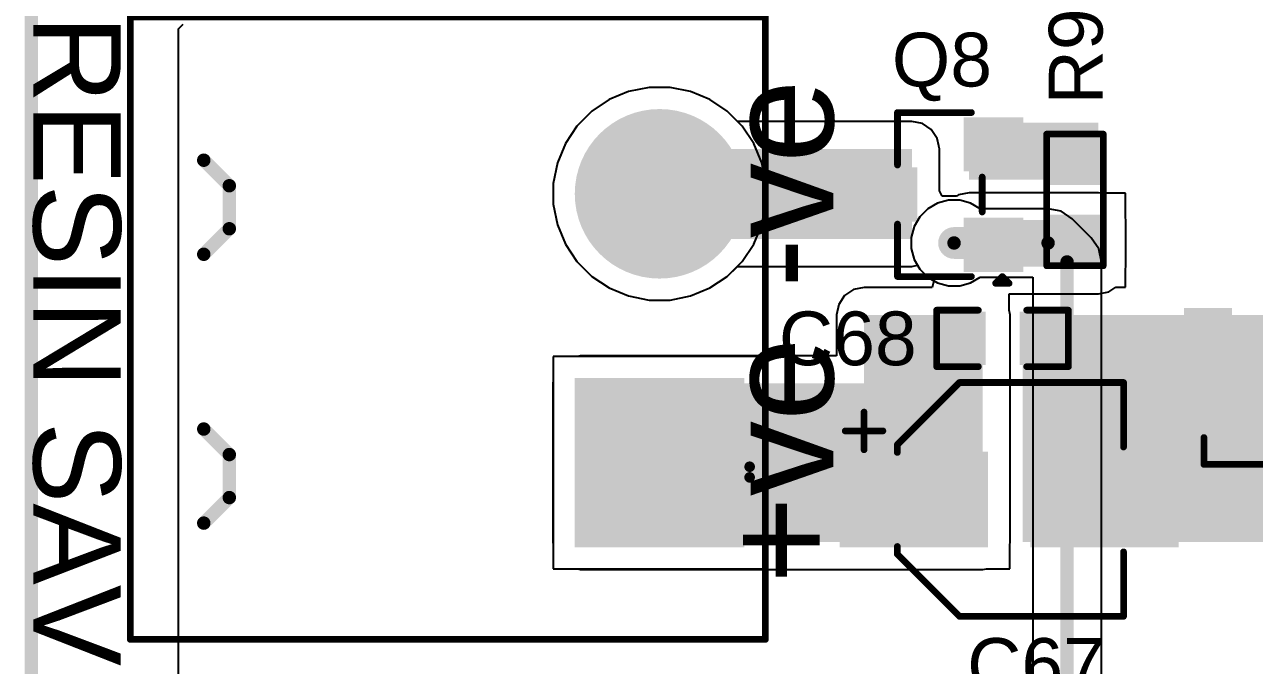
# Model space of a CAD drawing. Header units: millimetres. Extents: x 0 to 214, y 0 to 214.
# Drawn here: x -0.114 to 0.8, y 4.032 to 4.508 of the extents above; entities that cross this region are included whole.
import ezdxf

# ---------------------------------------------------------------- set-up
doc = ezdxf.new("R2010")
doc.units = ezdxf.units.MM
doc.header["$MEASUREMENT"] = 0
for name, color, linetype in [('BottomLayer', 5, 'Continuous'), ('BottomSolder', 6, 'Continuous'), ('Mechanical2', 216, 'Continuous'), ('MultiLayer', 9, 'Continuous'), ('PadHoleLayer', 156, 'Continuous'), ('TopLayer', 1, 'Continuous'), ('TopOverlay', 2, 'Continuous'), ('TopPaste', 8, 'Continuous'), ('TopSolder', 216, 'Continuous'), ('ViaHoleLayer', 16, 'Continuous')]:
    doc.layers.add(name, color=color, linetype=linetype)
doc.styles.add('Arial', font='', dxfattribs={"height": 0.2})
doc.styles.get('Arial').set_extended_font_data('Arial')

# ---------------------------------------------------------------- blocks, each defined once
blk = doc.blocks.new('____23_86')
at = {"layer": 'TopLayer'}
for points in [[(-0.01614, 0.05748), (0.01614, 0.05748), (0.01614, 0.02126), (-0.01614, 0.02126)], [(-0.05354, -0.02126), (-0.02126, -0.02126), (-0.02126, -0.05748), (-0.05354, -0.05748)], [(0.02126, -0.02126), (0.05354, -0.02126), (0.05354, -0.05748), (0.02126, -0.05748)]]:
    blk.add_hatch(color=1, dxfattribs=at).paths.add_polyline_path(points)
at = {"layer": 'TopPaste'}
for points in [[(-0.01614, 0.05748), (0.01614, 0.05748), (0.01614, 0.02126), (-0.01614, 0.02126)], [(-0.05354, -0.02126), (-0.02126, -0.02126), (-0.02126, -0.05748), (-0.05354, -0.05748)], [(0.02126, -0.02126), (0.05354, -0.02126), (0.05354, -0.05748), (0.02126, -0.05748)]]:
    blk.add_hatch(color=8, dxfattribs=at).paths.add_polyline_path(points)
at = {"layer": 'TopSolder'}
for points in [[(-0.02014, 0.06148), (0.02014, 0.06148), (0.02014, 0.01726), (-0.02014, 0.01726)], [(-0.05754, -0.01726), (-0.01726, -0.01726), (-0.01726, -0.06148), (-0.05754, -0.06148)], [(0.01726, -0.01726), (0.05754, -0.01726), (0.05754, -0.06148), (0.01726, -0.06148)]]:
    blk.add_hatch(color=216, dxfattribs=at).paths.add_polyline_path(points)
at = {"layer": 'TopOverlay', "const_width": 0.005}
for points in [[(-0.061, 0.032), (-0.061, -0.023)], [(-0.061, 0.032), (-0.022, 0.032)], [(0.022, 0.032), (0.061, 0.032)], [(0.061, 0.032), (0.061, -0.023)], [(-0.013, -0.031), (0.013, -0.031)], [(-0.066, -0.041), (-0.061, -0.046)], [(-0.066, -0.041), (-0.066, -0.051)], [(-0.061, -0.046), (-0.066, -0.051)]]:
    blk.add_lwpolyline(points, dxfattribs=at)
at = {"layer": 'TopOverlay', "const_width": 0.0025}
for points in [[(-0.06225, 0.032, 1), (-0.05975, 0.032, 1)], [(-0.06225, 0.032, 1), (-0.05975, 0.032, 1)], [(-0.02325, 0.032, 1), (-0.02075, 0.032, 1)], [(0.02075, 0.032, 1), (0.02325, 0.032, 1)], [(0.05975, 0.032, 1), (0.06225, 0.032, 1)], [(0.05975, 0.032, 1), (0.06225, 0.032, 1)], [(-0.06225, -0.023, 1), (-0.05975, -0.023, 1)], [(0.05975, -0.023, 1), (0.06225, -0.023, 1)], [(-0.01425, -0.031, 1), (-0.01175, -0.031, 1)], [(0.01175, -0.031, 1), (0.01425, -0.031, 1)], [(-0.06725, -0.041, 1), (-0.06475, -0.041, 1)], [(-0.06725, -0.041, 1), (-0.06475, -0.041, 1)], [(-0.06225, -0.046, 1), (-0.05975, -0.046, 1)], [(-0.06225, -0.046, 1), (-0.05975, -0.046, 1)], [(-0.06725, -0.051, 1), (-0.06475, -0.051, 1)], [(-0.06725, -0.051, 1), (-0.06475, -0.051, 1)]]:
    blk.add_lwpolyline(points, format="xyb", close=True, dxfattribs=at)
blk = doc.blocks.new('XKNANO_113_161')
at = {"layer": 'BottomSolder'}
for points in [[(-0.20085, -0.21214), (-0.19285, -0.21214), (-0.19285, -0.22014), (-0.20085, -0.22014)], [(0.1338, -0.21214), (0.1418, -0.21214), (0.1418, -0.22014), (0.1338, -0.22014)]]:
    blk.add_hatch(color=6, dxfattribs=at).paths.add_polyline_path(points)
at = {"layer": 'PadHoleLayer'}
h = blk.add_hatch(color=156, dxfattribs=at)
edge = h.paths.add_edge_path()
edge.add_arc((-0.19685, -0.21614), 0.01476, 0, 360)
h = blk.add_hatch(color=156, dxfattribs=at)
edge = h.paths.add_edge_path()
edge.add_arc((0.1378, -0.21614), 0.01476, 0, 360)
at = {"layer": 'TopLayer'}
for points in [[(-0.20591, 0.2878), (-0.17441, 0.2878), (-0.17441, 0.24291), (-0.20591, 0.24291)], [(-0.15591, 0.2878), (-0.12441, 0.2878), (-0.12441, 0.24291), (-0.15591, 0.24291)], [(-0.10591, 0.2878), (-0.07441, 0.2878), (-0.07441, 0.24291), (-0.10591, 0.24291)], [(-0.05591, 0.2878), (-0.02441, 0.2878), (-0.02441, 0.24291), (-0.05591, 0.24291)], [(-0.00591, 0.2878), (0.02559, 0.2878), (0.02559, 0.24291), (-0.00591, 0.24291)], [(0.04484, 0.2878), (0.07484, 0.2878), (0.07484, 0.24291), (0.04484, 0.24291)], [(0.08224, 0.2878), (0.11224, 0.2878), (0.11224, 0.24291), (0.08224, 0.24291)], [(-0.26969, 0.24843), (-0.24213, 0.24843), (-0.24213, 0.16575), (-0.26969, 0.16575)], [(0.24213, 0.24843), (0.26969, 0.24843), (0.26969, 0.16575), (0.24213, 0.16575)], [(-0.26969, -0.22402), (-0.24213, -0.22402), (-0.24213, -0.30669), (-0.26969, -0.30669)], [(0.24213, -0.22402), (0.26969, -0.22402), (0.26969, -0.30669), (0.24213, -0.30669)]]:
    blk.add_hatch(color=1, dxfattribs=at).paths.add_polyline_path(points)
at = {"layer": 'TopPaste'}
for points in [[(-0.20591, 0.2878), (-0.17441, 0.2878), (-0.17441, 0.24291), (-0.20591, 0.24291)], [(-0.15591, 0.2878), (-0.12441, 0.2878), (-0.12441, 0.24291), (-0.15591, 0.24291)], [(-0.10591, 0.2878), (-0.07441, 0.2878), (-0.07441, 0.24291), (-0.10591, 0.24291)], [(-0.05591, 0.2878), (-0.02441, 0.2878), (-0.02441, 0.24291), (-0.05591, 0.24291)], [(-0.00591, 0.2878), (0.02559, 0.2878), (0.02559, 0.24291), (-0.00591, 0.24291)], [(0.04484, 0.2878), (0.07484, 0.2878), (0.07484, 0.24291), (0.04484, 0.24291)], [(0.08224, 0.2878), (0.11224, 0.2878), (0.11224, 0.24291), (0.08224, 0.24291)], [(-0.26969, 0.24843), (-0.24213, 0.24843), (-0.24213, 0.16575), (-0.26969, 0.16575)], [(0.24213, 0.24843), (0.26969, 0.24843), (0.26969, 0.16575), (0.24213, 0.16575)], [(-0.26969, -0.22402), (-0.24213, -0.22402), (-0.24213, -0.30669), (-0.26969, -0.30669)], [(0.24213, -0.22402), (0.26969, -0.22402), (0.26969, -0.30669), (0.24213, -0.30669)]]:
    blk.add_hatch(color=8, dxfattribs=at).paths.add_polyline_path(points)
at = {"layer": 'TopSolder'}
for points in [[(-0.20991, 0.2918), (-0.17041, 0.2918), (-0.17041, 0.23891), (-0.20991, 0.23891)], [(-0.15991, 0.2918), (-0.12041, 0.2918), (-0.12041, 0.23891), (-0.15991, 0.23891)], [(-0.10991, 0.2918), (-0.07041, 0.2918), (-0.07041, 0.23891), (-0.10991, 0.23891)], [(-0.05991, 0.2918), (-0.02041, 0.2918), (-0.02041, 0.23891), (-0.05991, 0.23891)], [(-0.00991, 0.2918), (0.02959, 0.2918), (0.02959, 0.23891), (-0.00991, 0.23891)], [(0.04084, 0.2918), (0.07884, 0.2918), (0.07884, 0.23891), (0.04084, 0.23891)], [(0.07824, 0.2918), (0.11624, 0.2918), (0.11624, 0.23891), (0.07824, 0.23891)], [(-0.27369, 0.25243), (-0.23813, 0.25243), (-0.23813, 0.16175), (-0.27369, 0.16175)], [(0.23813, 0.25243), (0.27369, 0.25243), (0.27369, 0.16175), (0.23813, 0.16175)], [(-0.20085, -0.21214), (-0.19285, -0.21214), (-0.19285, -0.22014), (-0.20085, -0.22014)], [(0.1338, -0.21214), (0.1418, -0.21214), (0.1418, -0.22014), (0.1338, -0.22014)], [(-0.27369, -0.22002), (-0.23813, -0.22002), (-0.23813, -0.31069), (-0.27369, -0.31069)], [(0.23813, -0.22002), (0.27369, -0.22002), (0.27369, -0.31069), (0.23813, -0.31069)]]:
    blk.add_hatch(color=216, dxfattribs=at).paths.add_polyline_path(points)
at = {"layer": 'TopOverlay'}
for points, const_width in [([(-0.26, 0.278), (-0.26, 0.258)], 0.005), ([(-0.215, 0.278), (-0.26, 0.278)], 0.005), ([(0.259, 0.278), (0.214, 0.278)], 0.005), ([(0.259, 0.278), (0.259, 0.258)], 0.005), ([(-0.173, -0.27), (-0.186, -0.283)], 0.01), ([(-0.166, -0.27), (-0.173, -0.27)], 0.01), ([(-0.186, -0.283), (-0.186, -0.303)], 0.01), ([(0.256, -0.313), (-0.257, -0.313)], 0.005)]:
    blk.add_lwpolyline(points, dxfattribs=dict(at, const_width=const_width))
for points, const_width in [([(-0.26125, 0.278, 1), (-0.25875, 0.278, 1)], 0.0025), ([(-0.26125, 0.278, 1), (-0.25875, 0.278, 1)], 0.0025), ([(-0.21625, 0.278, 1), (-0.21375, 0.278, 1)], 0.0025), ([(0.21275, 0.278, 1), (0.21525, 0.278, 1)], 0.0025), ([(0.25775, 0.278, 1), (0.26025, 0.278, 1)], 0.0025), ([(0.25775, 0.278, 1), (0.26025, 0.278, 1)], 0.0025), ([(-0.26125, 0.258, 1), (-0.25875, 0.258, 1)], 0.0025), ([(0.25775, 0.258, 1), (0.26025, 0.258, 1)], 0.0025), ([(-0.1755, -0.27, 1), (-0.1705, -0.27, 1)], 0.005), ([(-0.1755, -0.27, 1), (-0.1705, -0.27, 1)], 0.005), ([(-0.1685, -0.27, 1), (-0.1635, -0.27, 1)], 0.005), ([(-0.1885, -0.283, 1), (-0.1835, -0.283, 1)], 0.005), ([(-0.1885, -0.283, 1), (-0.1835, -0.283, 1)], 0.005), ([(-0.1885, -0.303, 1), (-0.1835, -0.303, 1)], 0.005), ([(-0.25825, -0.313, 1), (-0.25575, -0.313, 1)], 0.0025), ([(0.25475, -0.313, 1), (0.25725, -0.313, 1)], 0.0025)]:
    blk.add_lwpolyline(points, format="xyb", close=True, dxfattribs=dict(at, const_width=const_width))
blk.add_text('Board Edge', height=0.03, rotation=180, dxfattribs=at).set_placement((0.14097, -0.26019))
blk = doc.blocks.new('RES_0603_288')
at = {"layer": 'TopLayer'}
for points in [[(-0.015, 0.0175), (-0.015, -0.0175), (-0.045, -0.0175), (-0.045, 0.0175)], [(0.045, 0.0175), (0.045, -0.0175), (0.015, -0.0175), (0.015, 0.0175)]]:
    blk.add_hatch(color=1, dxfattribs=at).paths.add_polyline_path(points)
at = {"layer": 'TopPaste'}
for points in [[(-0.015, 0.0175), (-0.015, -0.0175), (-0.045, -0.0175), (-0.045, 0.0175)], [(0.045, 0.0175), (0.045, -0.0175), (0.015, -0.0175), (0.015, 0.0175)]]:
    blk.add_hatch(color=8, dxfattribs=at).paths.add_polyline_path(points)
at = {"layer": 'TopSolder'}
for points in [[(-0.011, 0.0215), (-0.011, -0.0215), (-0.049, -0.0215), (-0.049, 0.0215)], [(0.049, 0.0215), (0.049, -0.0215), (0.011, -0.0215), (0.011, 0.0215)]]:
    blk.add_hatch(color=216, dxfattribs=at).paths.add_polyline_path(points)
at = {"layer": 'TopOverlay', "const_width": 0.005}
for points in [[(-0.049, 0.021), (0.049, 0.021)], [(-0.049, 0.021), (-0.049, -0.021)], [(0.049, 0.021), (0.049, -0.021)], [(-0.049, -0.021), (0.049, -0.021)]]:
    blk.add_lwpolyline(points, dxfattribs=at)
at = {"layer": 'TopOverlay', "const_width": 0.0025}
for points in [[(-0.05025, 0.021, 1), (-0.04775, 0.021, 1)], [(-0.05025, 0.021, 1), (-0.04775, 0.021, 1)], [(0.04775, 0.021, 1), (0.05025, 0.021, 1)], [(0.04775, 0.021, 1), (0.05025, 0.021, 1)], [(-0.05025, -0.021, 1), (-0.04775, -0.021, 1)], [(-0.05025, -0.021, 1), (-0.04775, -0.021, 1)], [(0.04775, -0.021, 1), (0.05025, -0.021, 1)], [(0.04775, -0.021, 1), (0.05025, -0.021, 1)]]:
    blk.add_lwpolyline(points, format="xyb", close=True, dxfattribs=at)
blk = doc.blocks.new('TBP01R1_508_02BE_310')
at = {"layer": 'BottomLayer'}
blk.add_hatch(color=5, dxfattribs=at).paths.add_polyline_path([(-0.15906, 0.05906), (-0.04094, 0.05906), (-0.04094, -0.05906), (-0.15906, -0.05906)])
h = blk.add_hatch(color=5, dxfattribs=at)
edge = h.paths.add_edge_path()
edge.add_arc((0.1, 0), 0.05906, 0, 360)
at = {"layer": 'BottomSolder'}
blk.add_hatch(color=6, dxfattribs=at).paths.add_polyline_path([(-0.16306, 0.06306), (-0.03694, 0.06306), (-0.03694, -0.06306), (-0.16306, -0.06306)])
h = blk.add_hatch(color=6, dxfattribs=at)
edge = h.paths.add_edge_path()
edge.add_arc((0.1, 0), 0.06306, 0, 360)
at = {"layer": 'MultiLayer'}
blk.add_hatch(color=9, dxfattribs=at).paths.add_polyline_path([(-0.15906, 0.05906), (-0.04094, 0.05906), (-0.04094, -0.05906), (-0.15906, -0.05906)])
h = blk.add_hatch(color=9, dxfattribs=at)
edge = h.paths.add_edge_path()
edge.add_arc((0.1, 0), 0.05906, 0, 360)
at = {"layer": 'PadHoleLayer'}
h = blk.add_hatch(color=156, dxfattribs=at)
edge = h.paths.add_edge_path()
edge.add_arc((-0.1, 0), 0.03346, 0, 360)
h = blk.add_hatch(color=156, dxfattribs=at)
edge = h.paths.add_edge_path()
edge.add_arc((0.1, 0), 0.03346, 0, 360)
at = {"layer": 'TopLayer'}
blk.add_hatch(color=1, dxfattribs=at).paths.add_polyline_path([(-0.15906, 0.05906), (-0.04094, 0.05906), (-0.04094, -0.05906), (-0.15906, -0.05906)])
h = blk.add_hatch(color=1, dxfattribs=at)
edge = h.paths.add_edge_path()
edge.add_arc((0.1, 0), 0.05906, 0, 360)
at = {"layer": 'TopSolder'}
blk.add_hatch(color=216, dxfattribs=at).paths.add_polyline_path([(-0.16306, 0.06306), (-0.03694, 0.06306), (-0.03694, -0.06306), (-0.16306, -0.06306)])
h = blk.add_hatch(color=216, dxfattribs=at)
edge = h.paths.add_edge_path()
edge.add_arc((0.1, 0), 0.06306, 0, 360)
at = {"layer": 'TopOverlay'}
for points, const_width in [([(-0.2315, 0.3937), (0.2315, 0.3937)], 0.005), ([(-0.2315, 0.3937), (-0.2315, -0.07874)], 0.005), ([(0.2315, 0.3937), (0.2315, -0.07874)], 0.005), ([(-0.145, 0.339), (-0.126, 0.32)], 0.01), ([(-0.075, 0.339), (-0.094, 0.32)], 0.01), ([(0.055, 0.339), (0.074, 0.32)], 0.01), ([(0.055, 0.339), (0.074, 0.32)], 0.01), ([(0.125, 0.339), (0.106, 0.32)], 0.01), ([(0.125, 0.339), (0.106, 0.32)], 0.01), ([(-0.126, 0.32), (-0.094, 0.32)], 0.01), ([(0.074, 0.32), (0.106, 0.32)], 0.01), ([(0.074, 0.32), (0.106, 0.32)], 0.01), ([(-0.2315, -0.07874), (0.2315, -0.07874)], 0.005)]:
    blk.add_lwpolyline(points, dxfattribs=dict(at, const_width=const_width))
for points, const_width in [([(-0.23275, 0.3937, 1), (-0.23025, 0.3937, 1)], 0.0025), ([(-0.23275, 0.3937, 1), (-0.23025, 0.3937, 1)], 0.0025), ([(0.23025, 0.3937, 1), (0.23275, 0.3937, 1)], 0.0025), ([(0.23025, 0.3937, 1), (0.23275, 0.3937, 1)], 0.0025), ([(-0.1475, 0.339, 1), (-0.1425, 0.339, 1)], 0.005), ([(-0.0775, 0.339, 1), (-0.0725, 0.339, 1)], 0.005), ([(0.0525, 0.339, 1), (0.0575, 0.339, 1)], 0.005), ([(0.0525, 0.339, 1), (0.0575, 0.339, 1)], 0.005), ([(0.1225, 0.339, 1), (0.1275, 0.339, 1)], 0.005), ([(0.1225, 0.339, 1), (0.1275, 0.339, 1)], 0.005), ([(-0.1285, 0.32, 1), (-0.1235, 0.32, 1)], 0.005), ([(-0.1285, 0.32, 1), (-0.1235, 0.32, 1)], 0.005), ([(-0.0965, 0.32, 1), (-0.0915, 0.32, 1)], 0.005), ([(-0.0965, 0.32, 1), (-0.0915, 0.32, 1)], 0.005), ([(0.0715, 0.32, 1), (0.0765, 0.32, 1)], 0.005), ([(0.0715, 0.32, 1), (0.0765, 0.32, 1)], 0.005), ([(0.0715, 0.32, 1), (0.0765, 0.32, 1)], 0.005), ([(0.0715, 0.32, 1), (0.0765, 0.32, 1)], 0.005), ([(0.1035, 0.32, 1), (0.1085, 0.32, 1)], 0.005), ([(0.1035, 0.32, 1), (0.1085, 0.32, 1)], 0.005), ([(0.1035, 0.32, 1), (0.1085, 0.32, 1)], 0.005), ([(0.1035, 0.32, 1), (0.1085, 0.32, 1)], 0.005), ([(-0.10306, -0.067, 1), (-0.11094, -0.067, 1)], 0.00787), ([(-0.11291, -0.067, 1), (-0.10897, -0.067, 1)], 0.00394), ([(-0.10503, -0.067, 1), (-0.10109, -0.067, 1)], 0.00394), ([(-0.23275, -0.07874, 1), (-0.23025, -0.07874, 1)], 0.0025), ([(-0.23275, -0.07874, 1), (-0.23025, -0.07874, 1)], 0.0025), ([(0.23025, -0.07874, 1), (0.23275, -0.07874, 1)], 0.0025), ([(0.23025, -0.07874, 1), (0.23275, -0.07874, 1)], 0.0025)]:
    blk.add_lwpolyline(points, format="xyb", close=True, dxfattribs=dict(at, const_width=const_width))
blk = doc.blocks.new('C__0603_324')
at = {"layer": 'TopLayer'}
for points in [[(-0.015, 0.0175), (-0.015, -0.0175), (-0.045, -0.0175), (-0.045, 0.0175)], [(0.045, 0.0175), (0.045, -0.0175), (0.015, -0.0175), (0.015, 0.0175)]]:
    blk.add_hatch(color=1, dxfattribs=at).paths.add_polyline_path(points)
at = {"layer": 'TopPaste'}
for points in [[(-0.015, 0.0175), (-0.015, -0.0175), (-0.045, -0.0175), (-0.045, 0.0175)], [(0.045, 0.0175), (0.045, -0.0175), (0.015, -0.0175), (0.015, 0.0175)]]:
    blk.add_hatch(color=8, dxfattribs=at).paths.add_polyline_path(points)
at = {"layer": 'TopSolder'}
for points in [[(-0.01264, 0.01986), (-0.01264, -0.01986), (-0.04736, -0.01986), (-0.04736, 0.01986)], [(0.04736, 0.01986), (0.04736, -0.01986), (0.01264, -0.01986), (0.01264, 0.01986)]]:
    blk.add_hatch(color=216, dxfattribs=at).paths.add_polyline_path(points)
at = {"layer": 'TopOverlay', "const_width": 0.005}
for points in [[(-0.049, 0.021), (-0.018, 0.021)], [(-0.049, -0.021), (-0.049, 0.021)], [(0.018, 0.021), (0.049, 0.021)], [(0.049, -0.021), (0.049, 0.021)], [(-0.049, -0.021), (-0.018, -0.021)], [(0.018, -0.021), (0.049, -0.021)]]:
    blk.add_lwpolyline(points, dxfattribs=at)
at = {"layer": 'TopOverlay', "const_width": 0.0025}
for points in [[(-0.05025, 0.021, 1), (-0.04775, 0.021, 1)], [(-0.05025, 0.021, 1), (-0.04775, 0.021, 1)], [(-0.01925, 0.021, 1), (-0.01675, 0.021, 1)], [(0.01675, 0.021, 1), (0.01925, 0.021, 1)], [(0.04775, 0.021, 1), (0.05025, 0.021, 1)], [(0.04775, 0.021, 1), (0.05025, 0.021, 1)], [(-0.05025, -0.021, 1), (-0.04775, -0.021, 1)], [(-0.05025, -0.021, 1), (-0.04775, -0.021, 1)], [(-0.01925, -0.021, 1), (-0.01675, -0.021, 1)], [(0.01675, -0.021, 1), (0.01925, -0.021, 1)], [(0.04775, -0.021, 1), (0.05025, -0.021, 1)], [(0.04775, -0.021, 1), (0.05025, -0.021, 1)]]:
    blk.add_lwpolyline(points, format="xyb", close=True, dxfattribs=at)
blk = doc.blocks.new('RVT1E100M0405__325')
at = {"layer": 'TopLayer'}
for points in [[(-0.12205, 0.0315), (-0.01969, 0.0315), (-0.01969, -0.0315), (-0.12205, -0.0315)], [(0.01969, 0.0315), (0.12205, 0.0315), (0.12205, -0.0315), (0.01969, -0.0315)]]:
    blk.add_hatch(color=1, dxfattribs=at).paths.add_polyline_path(points)
at = {"layer": 'TopPaste'}
for points in [[(-0.12205, 0.0315), (-0.01969, 0.0315), (-0.01969, -0.0315), (-0.12205, -0.0315)], [(0.01969, 0.0315), (0.12205, 0.0315), (0.12205, -0.0315), (0.01969, -0.0315)]]:
    blk.add_hatch(color=8, dxfattribs=at).paths.add_polyline_path(points)
at = {"layer": 'TopSolder'}
for points in [[(-0.12605, 0.0355), (-0.01569, 0.0355), (-0.01569, -0.0355), (-0.12605, -0.0355)], [(0.01569, 0.0355), (0.12605, 0.0355), (0.12605, -0.0355), (0.01569, -0.0355)]]:
    blk.add_hatch(color=216, dxfattribs=at).paths.add_polyline_path(points)
at = {"layer": 'TopOverlay', "const_width": 0.005}
for points in [[(-0.08325, 0.04075), (-0.037, 0.087)], [(-0.037, 0.087), (0.085, 0.087)], [(0.085, 0.039), (0.085, 0.087)], [(-0.108, 0.037), (-0.108, 0.065)], [(-0.122, 0.051), (-0.094, 0.051)], [(-0.08325, 0.035), (-0.08325, 0.04075)], [(-0.08325, -0.04075), (-0.08325, -0.035)], [(0.085, -0.087), (0.085, -0.039)], [(-0.08325, -0.04075), (-0.037, -0.087)], [(-0.037, -0.087), (0.085, -0.087)]]:
    blk.add_lwpolyline(points, dxfattribs=at)
at = {"layer": 'TopOverlay', "const_width": 0.0025}
for points in [[(-0.03825, 0.087, 1), (-0.03575, 0.087, 1)], [(-0.03825, 0.087, 1), (-0.03575, 0.087, 1)], [(0.08375, 0.087, 1), (0.08625, 0.087, 1)], [(0.08375, 0.087, 1), (0.08625, 0.087, 1)], [(-0.10925, 0.065, 1), (-0.10675, 0.065, 1)], [(-0.12325, 0.051, 1), (-0.12075, 0.051, 1)], [(-0.09525, 0.051, 1), (-0.09275, 0.051, 1)], [(-0.10925, 0.037, 1), (-0.10675, 0.037, 1)], [(-0.0845, 0.04075, 1), (-0.082, 0.04075, 1)], [(-0.0845, 0.04075, 1), (-0.082, 0.04075, 1)], [(-0.0845, 0.035, 1), (-0.082, 0.035, 1)], [(0.08375, 0.039, 1), (0.08625, 0.039, 1)], [(-0.0845, -0.035, 1), (-0.082, -0.035, 1)], [(0.08375, -0.039, 1), (0.08625, -0.039, 1)], [(-0.0845, -0.04075, 1), (-0.082, -0.04075, 1)], [(-0.0845, -0.04075, 1), (-0.082, -0.04075, 1)], [(-0.03825, -0.087, 1), (-0.03575, -0.087, 1)], [(-0.03825, -0.087, 1), (-0.03575, -0.087, 1)], [(0.08375, -0.087, 1), (0.08625, -0.087, 1)], [(0.08375, -0.087, 1), (0.08625, -0.087, 1)]]:
    blk.add_lwpolyline(points, format="xyb", close=True, dxfattribs=at)

msp = doc.modelspace()

# ---------------------------------------------------------------- hatches: boundary and pattern name
at = {"layer": 'BottomLayer'}
h = msp.add_hatch(color=5, dxfattribs=at)
edge = h.paths.add_edge_path()
edge.add_arc((0.57694, 4.346), 0.01181, 0, 360)
h = msp.add_hatch(color=5, dxfattribs=at)
edge = h.paths.add_edge_path()
edge.add_arc((0.71787, 4.276), 0.01181, 0, 360)
h = msp.add_hatch(color=5, dxfattribs=at)
edge = h.paths.add_edge_path()
edge.add_arc((0.75, 4.276), 0.01181, 0, 360)
h = msp.add_hatch(color=5, dxfattribs=at)
edge = h.paths.add_edge_path()
edge.add_arc((0.71787, 4.24507), 0.01181, 0, 360)
h = msp.add_hatch(color=5, dxfattribs=at)
edge = h.paths.add_edge_path()
edge.add_arc((0.75, 4.24507), 0.01181, 0, 360)
at = {"layer": 'TopLayer'}
for points in [[(0.58813, 4.39301), (0.68437, 4.39301), (0.68437, 4.43558), (0.58813, 4.43558)], [(0.35792, 4.349), (0.54561, 4.349), (0.54561, 4.416), (0.35792, 4.416)], [(0.58813, 4.32849), (0.68437, 4.32849), (0.68437, 4.36301), (0.58813, 4.36301)], [(0.57694, 4.33419), (0.606, 4.33419), (0.606, 4.35781), (0.57694, 4.35781)], [(0.51, 4.18257), (0.59832, 4.18257), (0.59832, 4.2925), (0.51, 4.2925)], [(0.628, 4.12358), (0.833, 4.12358), (0.833, 4.2925), (0.628, 4.2925)], [(0.29886, 4.12351), (0.59831, 4.12351), (0.59831, 4.24162), (0.29886, 4.24162)]]:
    msp.add_hatch(color=1, dxfattribs=at).paths.add_polyline_path(points)
h = msp.add_hatch(color=1, dxfattribs=at)
edge = h.paths.add_edge_path()
edge.add_arc((0.57694, 4.346), 0.01181, 0, 360)
h = msp.add_hatch(color=1, dxfattribs=at)
edge = h.paths.add_edge_path()
edge.add_arc((0.71787, 4.276), 0.01181, 0, 360)
h = msp.add_hatch(color=1, dxfattribs=at)
edge = h.paths.add_edge_path()
edge.add_arc((0.75, 4.276), 0.01181, 0, 360)
h = msp.add_hatch(color=1, dxfattribs=at)
edge = h.paths.add_edge_path()
edge.add_arc((0.71787, 4.24507), 0.01181, 0, 360)
h = msp.add_hatch(color=1, dxfattribs=at)
edge = h.paths.add_edge_path()
edge.add_arc((0.75, 4.24507), 0.01181, 0, 360)
at = {"layer": 'ViaHoleLayer'}
h = msp.add_hatch(color=16, dxfattribs=at)
edge = h.paths.add_edge_path()
edge.add_arc((0.57694, 4.346), 0.00591, 0, 360)
h = msp.add_hatch(color=16, dxfattribs=at)
edge = h.paths.add_edge_path()
edge.add_arc((0.71787, 4.276), 0.00591, 0, 360)
h = msp.add_hatch(color=16, dxfattribs=at)
edge = h.paths.add_edge_path()
edge.add_arc((0.75, 4.276), 0.00591, 0, 360)
h = msp.add_hatch(color=16, dxfattribs=at)
edge = h.paths.add_edge_path()
edge.add_arc((0.71787, 4.24507), 0.00591, 0, 360)
h = msp.add_hatch(color=16, dxfattribs=at)
edge = h.paths.add_edge_path()
edge.add_arc((0.75, 4.24507), 0.00591, 0, 360)

# ---------------------------------------------------------------- linework, layer by layer
at = {"layer": 'BottomLayer'}
for p, q in [((0.0001, 4.50529), (0.00364, 4.50882)), ((0.0001, 0.15149), (0.0001, 4.50529)), ((0.33486, 4.45859), (0.32047, 4.45263)), ((0.35013, 4.46162), (0.33486, 4.45859)), ((0.3657, 4.46162), (0.35013, 4.46162)), ((0.38098, 4.45859), (0.3657, 4.46162)), ((0.39536, 4.45263), (0.38098, 4.45859)), ((0.32047, 4.45263), (0.30752, 4.44398)), ((0.40831, 4.44398), (0.39536, 4.45263)), ((0.30752, 4.44398), (0.29651, 4.43296)), ((0.41932, 4.43296), (0.40831, 4.44398)), ((0.29651, 4.43296), (0.28786, 4.42002)), ((0.42798, 4.42002), (0.41932, 4.43296)), ((0.28786, 4.42002), (0.2819, 4.40563)), ((0.43394, 4.40563), (0.42798, 4.42002)), ((0.2819, 4.40563), (0.27886, 4.39036)), ((0.43697, 4.39036), (0.43394, 4.40563)), ((0.27886, 4.39036), (0.27886, 4.37478)), ((0.43697, 4.37478), (0.43697, 4.39036)), ((0.27886, 4.37478), (0.2819, 4.35951)), ((0.43394, 4.35951), (0.43697, 4.37478)), ((0.56466, 4.37564), (0.55741, 4.37146)), ((0.57275, 4.37781), (0.56466, 4.37564)), ((0.58113, 4.37781), (0.57275, 4.37781)), ((0.58922, 4.37564), (0.58113, 4.37781)), ((0.59641, 4.37149), (0.58922, 4.37564)), ((0.55149, 4.36553), (0.5473, 4.35828)), ((0.55741, 4.37146), (0.55149, 4.36553)), ((0.64687, 4.37149), (0.59641, 4.37149)), ((0.65663, 4.36955), (0.64687, 4.37149)), ((0.6649, 4.36402), (0.65663, 4.36955)), ((0.67902, 4.3499), (0.6649, 4.36402)), ((0.2819, 4.35951), (0.28786, 4.34512)), ((0.42798, 4.34512), (0.43394, 4.35951)), ((0.5473, 4.35828), (0.54513, 4.35019)), ((0.28786, 4.34512), (0.29651, 4.33217)), ((0.41932, 4.33217), (0.42798, 4.34512)), ((0.54513, 4.35019), (0.54513, 4.34181)), ((0.68455, 4.34163), (0.67902, 4.3499)), ((0.54513, 4.34181), (0.5473, 4.33372)), ((0.68649, 4.33187), (0.68455, 4.34163)), ((0.29651, 4.33217), (0.30752, 4.32116)), ((0.40831, 4.32116), (0.41932, 4.33217)), ((0.5473, 4.33372), (0.55149, 4.32647)), ((0.55149, 4.32647), (0.55741, 4.32054)), ((0.68649, 2.97276), (0.68649, 4.33187)), ((0.30752, 4.32116), (0.32047, 4.31251)), ((0.39536, 4.31251), (0.40831, 4.32116)), ((0.55741, 4.32054), (0.56466, 4.31636)), ((0.58922, 4.31636), (0.59641, 4.32051)), ((0.59641, 4.32051), (0.63551, 4.32051)), ((0.63551, 4.32051), (0.63551, 3.8859)), ((0.32047, 4.31251), (0.33486, 4.30655)), ((0.38098, 4.30655), (0.39536, 4.31251)), ((0.56466, 4.31636), (0.57275, 4.31419)), ((0.57275, 4.31419), (0.58113, 4.31419)), ((0.58113, 4.31419), (0.58922, 4.31636)), ((0.33486, 4.30655), (0.35013, 4.30351)), ((0.35013, 4.30351), (0.3657, 4.30351)), ((0.3657, 4.30351), (0.38098, 4.30655)), ((0.43697, 4.26162), (0.27886, 4.26162)), ((0.27886, 4.26162), (0.27886, 4.10351)), ((0.43697, 4.10351), (0.43697, 4.26162)), ((0.27886, 4.10351), (0.43697, 4.10351))]:
    msp.add_line(p, q, dxfattribs=at)
at = {"layer": 'BottomLayer', "const_width": 0.01}
for points in [[(0.57694, 4.346), (0.64687, 4.346)], [(0.64687, 4.346), (0.661, 4.33187)], [(0.661, 2.9622), (0.661, 4.33187)]]:
    msp.add_lwpolyline(points, dxfattribs=at)
at = {"layer": 'BottomLayer', "const_width": 0.005}
for points in [[(0.57444, 4.346, 1), (0.57944, 4.346, 1)], [(0.64437, 4.346, 1), (0.64937, 4.346, 1)], [(0.64437, 4.346, 1), (0.64937, 4.346, 1)], [(0.6585, 4.33187, 1), (0.6635, 4.33187, 1)], [(0.6585, 4.33187, 1), (0.6635, 4.33187, 1)]]:
    msp.add_lwpolyline(points, format="xyb", close=True, dxfattribs=at)
at = {"layer": 'Mechanical2', "const_width": 0.01}
msp.add_lwpolyline([(-0.10933, -0.10943), (-0.10933, 4.77246)], dxfattribs=at)
at = {"layer": 'TopLayer'}
for p, q in [((0.0001, 4.50529), (0.00364, 4.50882)), ((0.0001, 0.15149), (0.0001, 4.50529)), ((0.33486, 4.45859), (0.32047, 4.45263)), ((0.35013, 4.46162), (0.33486, 4.45859)), ((0.3657, 4.46162), (0.35013, 4.46162)), ((0.38098, 4.45859), (0.3657, 4.46162)), ((0.39536, 4.45263), (0.38098, 4.45859)), ((0.32047, 4.45263), (0.30752, 4.44398)), ((0.40831, 4.44398), (0.39536, 4.45263)), ((0.30752, 4.44398), (0.29651, 4.43296)), ((0.4159, 4.43639), (0.40831, 4.44398)), ((0.54561, 4.43639), (0.4159, 4.43639)), ((0.55341, 4.43484), (0.54561, 4.43639)), ((0.29651, 4.43296), (0.28786, 4.42002)), ((0.56003, 4.43042), (0.55341, 4.43484)), ((0.56445, 4.4238), (0.56003, 4.43042)), ((0.28786, 4.42002), (0.2819, 4.40563)), ((0.56557, 4.41818), (0.56445, 4.4238)), ((0.56561, 4.41818), (0.56557, 4.41818)), ((0.56561, 4.41797), (0.56561, 4.41818)), ((0.566, 4.416), (0.56561, 4.41797)), ((0.566, 4.38489), (0.566, 4.416)), ((0.2819, 4.40563), (0.27886, 4.39036)), ((0.27886, 4.39036), (0.27886, 4.37478)), ((0.56813, 4.38077), (0.566, 4.38489)), ((0.58032, 4.38185), (0.57871, 4.38077)), ((0.58813, 4.38341), (0.58032, 4.38185)), ((0.68437, 4.38341), (0.58813, 4.38341)), ((0.68634, 4.38301), (0.68437, 4.38341)), ((0.70437, 4.38301), (0.68634, 4.38301)), ((0.70437, 4.36498), (0.70437, 4.38301)), ((0.27886, 4.37478), (0.2819, 4.35951)), ((0.57871, 4.38077), (0.56813, 4.38077)), ((0.70476, 4.36301), (0.70437, 4.36498)), ((0.70476, 4.32849), (0.70476, 4.36301)), ((0.2819, 4.35951), (0.28786, 4.34512)), ((0.28786, 4.34512), (0.29651, 4.33217)), ((0.29651, 4.33217), (0.30752, 4.32116)), ((0.40831, 4.32116), (0.41576, 4.32861)), ((0.41576, 4.32861), (0.54561, 4.32861)), ((0.54561, 4.32861), (0.54977, 4.32944)), ((0.54977, 4.32944), (0.55149, 4.32647)), ((0.55149, 4.32647), (0.55741, 4.32054)), ((0.70437, 4.32652), (0.70476, 4.32849)), ((0.70437, 4.31301), (0.70437, 4.32652)), ((0.30752, 4.32116), (0.32047, 4.31251)), ((0.39536, 4.31251), (0.40831, 4.32116)), ((0.55741, 4.32054), (0.562, 4.31789)), ((0.562, 4.31789), (0.56066, 4.31289)), ((0.32047, 4.31251), (0.33486, 4.30655)), ((0.38098, 4.30655), (0.39536, 4.31251)), ((0.5022, 4.31134), (0.49558, 4.30692)), ((0.51, 4.31289), (0.5022, 4.31134)), ((0.56066, 4.31289), (0.51, 4.31289)), ((0.618, 4.29605), (0.618, 4.3081)), ((0.618, 4.3081), (0.68437, 4.3081)), ((0.68437, 4.3081), (0.69217, 4.30965)), ((0.69217, 4.30965), (0.6972, 4.31301)), ((0.6972, 4.31301), (0.70437, 4.31301)), ((0.33486, 4.30655), (0.35013, 4.30351)), ((0.35013, 4.30351), (0.3657, 4.30351)), ((0.3657, 4.30351), (0.38098, 4.30655)), ((0.49116, 4.3003), (0.48961, 4.2925)), ((0.49558, 4.30692), (0.49116, 4.3003)), ((0.48961, 4.2925), (0.48961, 4.26202)), ((0.61871, 4.2925), (0.618, 4.29605)), ((0.61871, 4.24162), (0.61871, 4.2925)), ((0.29689, 4.26162), (0.27886, 4.26162)), ((0.27886, 4.26162), (0.27886, 4.24359)), ((0.29886, 4.26202), (0.29689, 4.26162)), ((0.48961, 4.26202), (0.29886, 4.26202)), ((0.27886, 4.24359), (0.27847, 4.24162)), ((0.27847, 4.24162), (0.27847, 4.12351)), ((0.61871, 4.12351), (0.61871, 4.24162)), ((0.27847, 4.12351), (0.27886, 4.12154)), ((0.27886, 4.12154), (0.27886, 4.10351)), ((0.61831, 4.12154), (0.61871, 4.12351)), ((0.61831, 4.10368), (0.61831, 4.12154)), ((0.27886, 4.10351), (0.29689, 4.10351)), ((0.29689, 4.10351), (0.29886, 4.10312)), ((0.29886, 4.10312), (0.59832, 4.10312)), ((0.59832, 4.10312), (0.60114, 4.10368)), ((0.60114, 4.10368), (0.61831, 4.10368))]:
    msp.add_line(p, q, dxfattribs=at)

# ---------------------------------------------------------------- block references
for name, p, rotation in [('XKNANO_113_161', (1.02177, 4.45925), 180), ('TBP01R1_508_02BE_310', (0.35792, 4.28257), 90), ('____23_86', (0.56687, 4.38203), 90), ('RES_0603_288', (0.66687, 4.37801), 90)]:
    msp.add_blockref(name, p, dxfattribs=dict(rotation=rotation))
for name, p in [('C__0603_324', (0.613, 4.275)), ('RVT1E100M0405__325', (0.618, 4.15518))]:
    msp.add_blockref(name, p)

# ---------------------------------------------------------------- texts
at = {"layer": 'TopOverlay', "style": 'Arial'}
for s, height, rotation, p in [('R9', 0.04, 90, (0.68741, 4.44909)), ('RESIN SAVER', 0.065, 270, (-0.1078, 4.51556)), ('-ve', 0.08, 90, (0.48718, 4.3124)), ('+ve', 0.08, 90, (0.48717, 4.0924))]:
    msp.add_text(s, height=height, rotation=rotation, dxfattribs=at).set_placement(p)
for s, p in [('Q8', (0.53068, 4.46242)), ('C68', (0.44668, 4.25501)), ('C67', (0.58668, 4.01201))]:
    msp.add_text(s, height=0.04, dxfattribs=at).set_placement(p)

doc.saveas('drawing.dxf')
